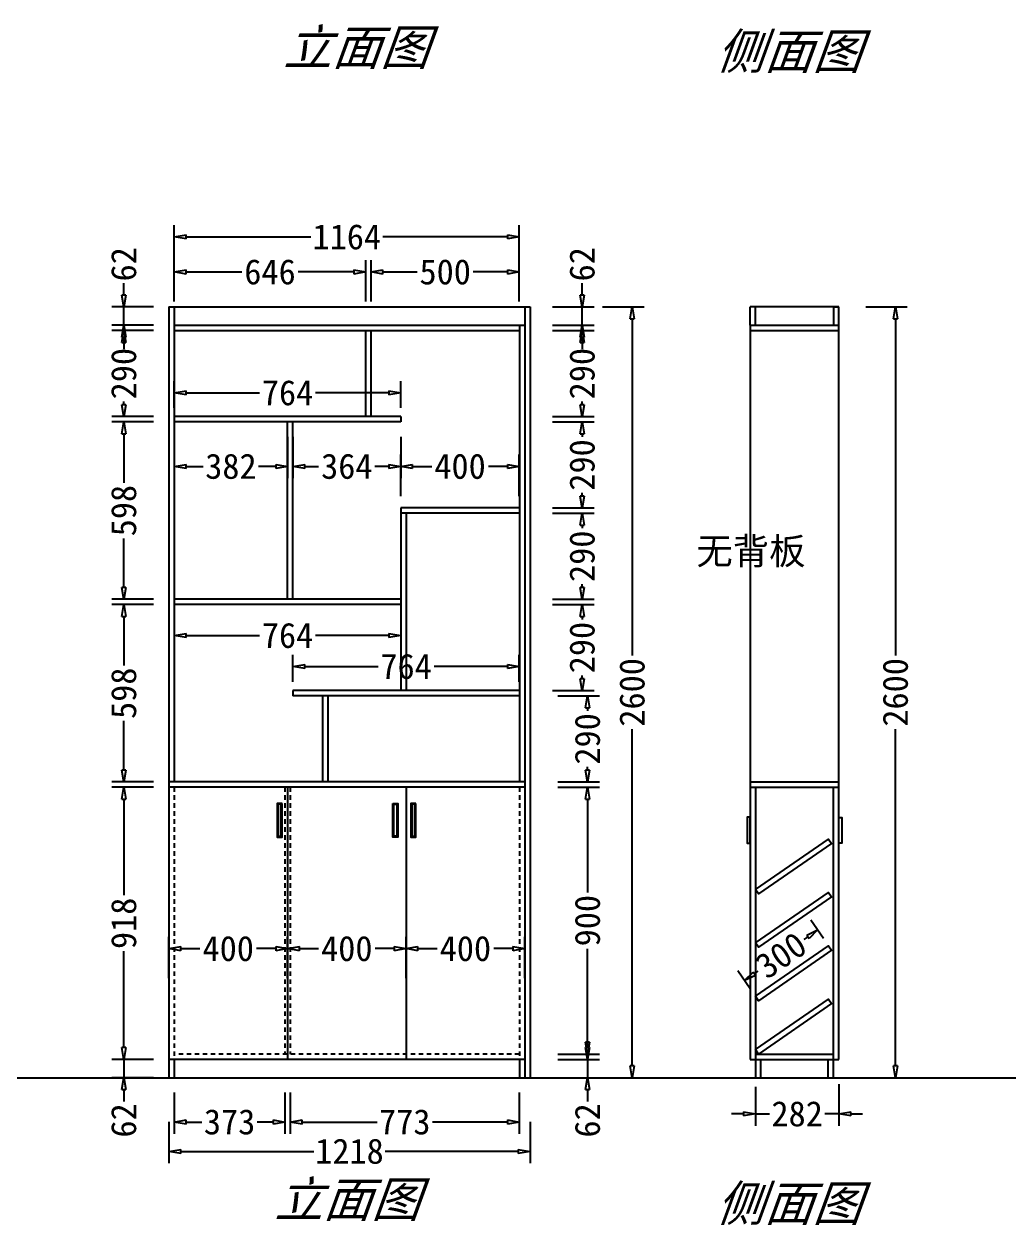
# Model space of a CAD drawing. Header units: millimetres. Extents: x 366509 to 398313, y -1245498 to -1202747.
# Drawn here: x 374197 to 377519, y -1213840 to -1209789 of the extents above; entities that cross this region are included whole.
import ezdxf

# ---------------------------------------------------------------- set-up
doc = ezdxf.new("R2010")
doc.units = ezdxf.units.MM
doc.header["$LTSCALE"] = 20
doc.linetypes.add('JIS_02_0.7', pattern=[1.35, 0.75, -0.6])
doc.layers.get('Defpoints').update_dxf_attribs({"color": 250})
doc.styles.get("Standard").update_dxf_attribs({"font": 'SimSun.ttf', "height": 85})
doc.styles.add('汉字', font='SimSun.ttf', dxfattribs={"oblique": 20, "height": 80})
doc.dimstyles.new('周文晶', dxfattribs={"dimtxt": 70, "dimasz": 40, "dimexe": 40, "dimexo": 30, "dimgap": 10, "dimtad": 0, "dimdec": 0, "dimtxsty": 'Standard', "dimblk": 'CLOSEDBLANK', "dimcen": 200, "dimclrd": 256, "dimclre": 256, "dimadec": 0, "dimazin": 0, "dimtfac": 1, "dimtdec": 0, "dimtmove": 0, "dimatfit": 3, "dimldrblk": 'CLOSEDBLANK', "dimfxl": 100, "dimfxlon": 1, "dimarcsym": 0})

# ---------------------------------------------------------------- blocks, each defined once
blk = doc.blocks.new('_ClosedBlank')
at = {"color": 0, "linetype": 'ByBlock', "lineweight": -2}
for p, q in [((-1, 0.17), (0, 0)), ((-1, 0.17), (-1, -0.17)), ((0, 0), (-1, -0.17))]:
    blk.add_line(p, q, dxfattribs=at)
blk = doc.blocks.new('*D55')
at = {"lineweight": -2, "transparency": 16777216}
for p, q in [((374685.5, -1213491.8), (374685.5, -1213631.8)), ((375903.5, -1213491.8), (375903.5, -1213631.8)), ((374725.5, -1213591.8), (375174, -1213591.8)), ((375863.5, -1213591.8), (375415, -1213591.8))]:
    blk.add_line(p, q, dxfattribs=at)
at = {"layer": 'Defpoints', "color": 0, "transparency": 16777216}
for p in [(374685.5, -1213343.6), (375903.5, -1213343.6), (375903.5, -1213591.8)]:
    blk.add_point(p, dxfattribs=at)
at = {"lineweight": -2, "transparency": 16777216, "xscale": 40, "yscale": 40, "zscale": 40, "rotation": 180}
blk.add_blockref('_ClosedBlank', (374685.5, -1213591.8), dxfattribs=at)
at = {"lineweight": -2, "transparency": 16777216, "xscale": 40, "yscale": 40, "zscale": 40}
blk.add_blockref('_ClosedBlank', (375903.5, -1213591.8), dxfattribs=at)
at = {"color": 0, "transparency": 16777216, "insert": (375294.5, -1213591.8), "char_height": 85, "attachment_point": 5}
blk.add_mtext('1218', dxfattribs=at)
blk = doc.blocks.new('*D76')
at = {"lineweight": -2, "transparency": 16777216}
for p, q in [((374703.5, -1211777.6), (374703.5, -1211892)), ((375467.5, -1211777.6), (375467.5, -1211892)), ((374743.5, -1211852), (374990.8, -1211852)), ((375427.5, -1211852), (375180.3, -1211852))]:
    blk.add_line(p, q, dxfattribs=at)
at = {"layer": 'Defpoints', "color": 0, "transparency": 16777216}
for p in [(374703.5, -1211747.6), (375467.5, -1211747.6), (375467.5, -1211852)]:
    blk.add_point(p, dxfattribs=at)
at = {"lineweight": -2, "transparency": 16777216, "xscale": 40, "yscale": 40, "zscale": 40, "rotation": 180}
blk.add_blockref('_ClosedBlank', (374703.5, -1211852), dxfattribs=at)
at = {"lineweight": -2, "transparency": 16777216, "xscale": 40, "yscale": 40, "zscale": 40}
blk.add_blockref('_ClosedBlank', (375467.5, -1211852), dxfattribs=at)
at = {"color": 0, "transparency": 16777216, "insert": (375085.5, -1211852), "char_height": 85, "attachment_point": 5}
blk.add_mtext('764', dxfattribs=at)
blk = doc.blocks.new('*D77')
at = {"lineweight": -2, "transparency": 16777216}
for p, q in [((376097.5, -1213241.6), (376097.5, -1213201.6)), ((375997.5, -1213281.6), (376137.5, -1213281.6)), ((376097.5, -1213281.6), (376097.5, -1213343.6)), ((375997.5, -1213343.6), (376137.5, -1213343.6)), ((376097.5, -1213383.6), (376097.5, -1213423.6))]:
    blk.add_line(p, q, dxfattribs=at)
at = {"layer": 'Defpoints', "color": 0, "transparency": 16777216}
for p in [(375885.5, -1213281.6), (376097.5, -1213281.6), (375903.5, -1213343.6)]:
    blk.add_point(p, dxfattribs=at)
at = {"lineweight": -2, "transparency": 16777216, "xscale": 40, "yscale": 40, "zscale": 40}
for p, rotation in [((376097.5, -1213281.6), 270), ((376097.5, -1213343.6), 90)]:
    blk.add_blockref('_ClosedBlank', p, dxfattribs=dict(at, rotation=rotation))
at = {"color": 0, "transparency": 16777216, "insert": (376097.5, -1213487.4), "char_height": 85, "attachment_point": 5, "rotation": 90}
blk.add_mtext('62', dxfattribs=at)
blk = doc.blocks.new('*D78')
at = {"lineweight": -2, "transparency": 16777216}
for p, q in [((375997.5, -1212363.6), (376137.5, -1212363.6)), ((376097.5, -1212403.6), (376097.5, -1212718.6)), ((376097.5, -1213223.6), (376097.5, -1212908.6)), ((375997.5, -1213263.6), (376137.5, -1213263.6))]:
    blk.add_line(p, q, dxfattribs=at)
at = {"layer": 'Defpoints', "color": 0, "transparency": 16777216}
for p in [(375867.5, -1212363.6), (376097.5, -1212363.6), (375867.5, -1213263.6)]:
    blk.add_point(p, dxfattribs=at)
at = {"lineweight": -2, "transparency": 16777216, "xscale": 40, "yscale": 40, "zscale": 40}
for p, rotation in [((376097.5, -1212363.6), 90), ((376097.5, -1213263.6), 270)]:
    blk.add_blockref('_ClosedBlank', p, dxfattribs=dict(at, rotation=rotation))
at = {"color": 0, "transparency": 16777216, "insert": (376097.5, -1212813.6), "char_height": 85, "attachment_point": 5, "rotation": 90}
blk.add_mtext('900', dxfattribs=at)
blk = doc.blocks.new('*D79')
at = {"lineweight": -2, "transparency": 16777216}
for p, q in [((375997.5, -1212055.6), (376137.5, -1212055.6)), ((376097.5, -1212095.6), (376097.5, -1212106.1)), ((376097.5, -1212305.6), (376097.5, -1212295.1)), ((375997.5, -1212345.6), (376137.5, -1212345.6))]:
    blk.add_line(p, q, dxfattribs=at)
at = {"layer": 'Defpoints', "color": 0, "transparency": 16777216}
for p in [(375867.5, -1212055.6), (376097.5, -1212055.6), (375885.5, -1212345.6)]:
    blk.add_point(p, dxfattribs=at)
at = {"lineweight": -2, "transparency": 16777216, "xscale": 40, "yscale": 40, "zscale": 40}
for p, rotation in [((376097.5, -1212055.6), 90), ((376097.5, -1212345.6), 270)]:
    blk.add_blockref('_ClosedBlank', p, dxfattribs=dict(at, rotation=rotation))
at = {"color": 0, "transparency": 16777216, "insert": (376097.5, -1212200.6), "char_height": 85, "attachment_point": 5, "rotation": 90}
blk.add_mtext('290', dxfattribs=at)
blk = doc.blocks.new('*D80')
at = {"lineweight": -2, "transparency": 16777216}
for p, q in [((375979.5, -1211747.6), (376119.5, -1211747.6)), ((376079.5, -1211787.6), (376079.5, -1211798.1)), ((376079.5, -1211997.6), (376079.5, -1211987.1)), ((375979.5, -1212037.6), (376119.5, -1212037.6))]:
    blk.add_line(p, q, dxfattribs=at)
at = {"layer": 'Defpoints', "color": 0, "transparency": 16777216}
for p in [(375467.5, -1211747.6), (376079.5, -1211747.6), (375867.5, -1212037.6)]:
    blk.add_point(p, dxfattribs=at)
at = {"lineweight": -2, "transparency": 16777216, "xscale": 40, "yscale": 40, "zscale": 40}
for p, rotation in [((376079.5, -1211747.6), 90), ((376079.5, -1212037.6), 270)]:
    blk.add_blockref('_ClosedBlank', p, dxfattribs=dict(at, rotation=rotation))
at = {"color": 0, "transparency": 16777216, "insert": (376079.5, -1211892.6), "char_height": 85, "attachment_point": 5, "rotation": 90}
blk.add_mtext('290', dxfattribs=at)
blk = doc.blocks.new('*D81')
at = {"lineweight": -2, "transparency": 16777216}
for p, q in [((375979.5, -1211439.6), (376119.5, -1211439.6)), ((376079.5, -1211479.6), (376079.5, -1211490.1)), ((376079.5, -1211689.6), (376079.5, -1211679.1)), ((375979.5, -1211729.6), (376119.5, -1211729.6))]:
    blk.add_line(p, q, dxfattribs=at)
at = {"layer": 'Defpoints', "color": 0, "transparency": 16777216}
for p in [(375867.5, -1211439.6), (376079.5, -1211439.6), (375467.5, -1211729.6)]:
    blk.add_point(p, dxfattribs=at)
at = {"lineweight": -2, "transparency": 16777216, "xscale": 40, "yscale": 40, "zscale": 40}
for p, rotation in [((376079.5, -1211439.6), 90), ((376079.5, -1211729.6), 270)]:
    blk.add_blockref('_ClosedBlank', p, dxfattribs=dict(at, rotation=rotation))
at = {"color": 0, "transparency": 16777216, "insert": (376079.5, -1211584.6), "char_height": 85, "attachment_point": 5, "rotation": 90}
blk.add_mtext('290', dxfattribs=at)
blk = doc.blocks.new('*D82')
at = {"lineweight": -2, "transparency": 16777216}
for p, q in [((375979.5, -1211131.6), (376119.5, -1211131.6)), ((376079.5, -1211171.6), (376079.5, -1211182.1)), ((376079.5, -1211381.6), (376079.5, -1211371.1)), ((375979.5, -1211421.6), (376119.5, -1211421.6))]:
    blk.add_line(p, q, dxfattribs=at)
at = {"layer": 'Defpoints', "color": 0, "transparency": 16777216}
for p in [(375467.5, -1211131.6), (376079.5, -1211131.6), (375867.5, -1211421.6)]:
    blk.add_point(p, dxfattribs=at)
at = {"lineweight": -2, "transparency": 16777216, "xscale": 40, "yscale": 40, "zscale": 40}
for p, rotation in [((376079.5, -1211131.6), 90), ((376079.5, -1211421.6), 270)]:
    blk.add_blockref('_ClosedBlank', p, dxfattribs=dict(at, rotation=rotation))
at = {"color": 0, "transparency": 16777216, "insert": (376079.5, -1211276.6), "char_height": 85, "attachment_point": 5, "rotation": 90}
blk.add_mtext('290', dxfattribs=at)
blk = doc.blocks.new('*D83')
at = {"lineweight": -2, "transparency": 16777216}
for p, q in [((375979.5, -1210823.6), (376119.5, -1210823.6)), ((376079.5, -1210863.6), (376079.5, -1210874.1)), ((376079.5, -1211073.6), (376079.5, -1211063.1)), ((375979.5, -1211113.6), (376119.5, -1211113.6))]:
    blk.add_line(p, q, dxfattribs=at)
at = {"layer": 'Defpoints', "color": 0, "transparency": 16777216}
for p in [(375867.5, -1210823.6), (376079.5, -1210823.6), (375467.5, -1211113.6)]:
    blk.add_point(p, dxfattribs=at)
at = {"lineweight": -2, "transparency": 16777216, "xscale": 40, "yscale": 40, "zscale": 40}
for p, rotation in [((376079.5, -1210823.6), 90), ((376079.5, -1211113.6), 270)]:
    blk.add_blockref('_ClosedBlank', p, dxfattribs=dict(at, rotation=rotation))
at = {"color": 0, "transparency": 16777216, "insert": (376079.5, -1210968.6), "char_height": 85, "attachment_point": 5, "rotation": 90}
blk.add_mtext('290', dxfattribs=at)
blk = doc.blocks.new('*D56')
at = {"lineweight": -2, "transparency": 16777216}
for p, q in [((374533.1, -1213241.6), (374533.1, -1213201.6)), ((374633.1, -1213281.6), (374493.1, -1213281.6)), ((374533.1, -1213281.6), (374533.1, -1213343.6)), ((374633.1, -1213343.6), (374493.1, -1213343.6)), ((374533.1, -1213383.6), (374533.1, -1213423.6))]:
    blk.add_line(p, q, dxfattribs=at)
at = {"layer": 'Defpoints', "color": 0, "transparency": 16777216}
for p in [(374664.4, -1213281.6), (374533.1, -1213343.6), (374664.4, -1213343.6)]:
    blk.add_point(p, dxfattribs=at)
at = {"lineweight": -2, "transparency": 16777216, "xscale": 40, "yscale": 40, "zscale": 40}
for p, rotation in [((374533.1, -1213281.6), 270), ((374533.1, -1213343.6), 90)]:
    blk.add_blockref('_ClosedBlank', p, dxfattribs=dict(at, rotation=rotation))
at = {"color": 0, "transparency": 16777216, "insert": (374533.1, -1213487.4), "char_height": 85, "attachment_point": 5, "rotation": 90}
blk.add_mtext('62', dxfattribs=at)
blk = doc.blocks.new('*D57')
at = {"lineweight": -2, "transparency": 16777216}
for p, q in [((374633.1, -1212363.6), (374493.1, -1212363.6)), ((374533.1, -1212403.6), (374533.1, -1212728.1)), ((374533.1, -1213241.6), (374533.1, -1212917.1)), ((374633.1, -1213281.6), (374493.1, -1213281.6))]:
    blk.add_line(p, q, dxfattribs=at)
at = {"layer": 'Defpoints', "color": 0, "transparency": 16777216}
for p in [(374533.1, -1212363.6), (374685.5, -1212363.6), (374664.4, -1213281.6)]:
    blk.add_point(p, dxfattribs=at)
at = {"lineweight": -2, "transparency": 16777216, "xscale": 40, "yscale": 40, "zscale": 40}
for p, rotation in [((374533.1, -1212363.6), 90), ((374533.1, -1213281.6), 270)]:
    blk.add_blockref('_ClosedBlank', p, dxfattribs=dict(at, rotation=rotation))
at = {"color": 0, "transparency": 16777216, "insert": (374533.1, -1212822.6), "char_height": 85, "attachment_point": 5, "rotation": 90}
blk.add_mtext('918', dxfattribs=at)
blk = doc.blocks.new('*D58')
at = {"lineweight": -2, "transparency": 16777216}
for p, q in [((374633.1, -1211747.6), (374493.1, -1211747.6)), ((374533.1, -1211787.6), (374533.1, -1211953)), ((374533.1, -1212305.6), (374533.1, -1212140.2)), ((374633.1, -1212345.6), (374493.1, -1212345.6))]:
    blk.add_line(p, q, dxfattribs=at)
at = {"layer": 'Defpoints', "color": 0, "transparency": 16777216}
for p in [(374533.1, -1211747.6), (374664.4, -1211747.6), (374664.4, -1212345.6)]:
    blk.add_point(p, dxfattribs=at)
at = {"lineweight": -2, "transparency": 16777216, "xscale": 40, "yscale": 40, "zscale": 40}
for p, rotation in [((374533.1, -1211747.6), 90), ((374533.1, -1212345.6), 270)]:
    blk.add_blockref('_ClosedBlank', p, dxfattribs=dict(at, rotation=rotation))
at = {"color": 0, "transparency": 16777216, "insert": (374533.1, -1212046.6), "char_height": 85, "attachment_point": 5, "rotation": 90}
blk.add_mtext('598', dxfattribs=at)
blk = doc.blocks.new('*D59')
at = {"lineweight": -2, "transparency": 16777216}
for p, q in [((374633.1, -1211131.6), (374493.1, -1211131.6)), ((374533.1, -1211171.6), (374533.1, -1211337)), ((374533.1, -1211689.6), (374533.1, -1211524.2)), ((374633.1, -1211729.6), (374493.1, -1211729.6))]:
    blk.add_line(p, q, dxfattribs=at)
at = {"layer": 'Defpoints', "color": 0, "transparency": 16777216}
for p in [(374533.1, -1211131.6), (374664.4, -1211131.6), (374664.4, -1211729.6)]:
    blk.add_point(p, dxfattribs=at)
at = {"lineweight": -2, "transparency": 16777216, "xscale": 40, "yscale": 40, "zscale": 40}
for p, rotation in [((374533.1, -1211131.6), 90), ((374533.1, -1211729.6), 270)]:
    blk.add_blockref('_ClosedBlank', p, dxfattribs=dict(at, rotation=rotation))
at = {"color": 0, "transparency": 16777216, "insert": (374533.1, -1211430.6), "char_height": 85, "attachment_point": 5, "rotation": 90}
blk.add_mtext('598', dxfattribs=at)
blk = doc.blocks.new('*D60')
at = {"lineweight": -2, "transparency": 16777216}
for p, q in [((374633.1, -1210823.6), (374493.1, -1210823.6)), ((374533.1, -1210863.6), (374533.1, -1210874.1)), ((374533.1, -1211073.6), (374533.1, -1211063.1)), ((374633.1, -1211113.6), (374493.1, -1211113.6))]:
    blk.add_line(p, q, dxfattribs=at)
at = {"layer": 'Defpoints', "color": 0, "transparency": 16777216}
for p in [(374533.1, -1210823.6), (374664.4, -1210823.6), (374664.4, -1211113.6)]:
    blk.add_point(p, dxfattribs=at)
at = {"lineweight": -2, "transparency": 16777216, "xscale": 40, "yscale": 40, "zscale": 40}
for p, rotation in [((374533.1, -1210823.6), 90), ((374533.1, -1211113.6), 270)]:
    blk.add_blockref('_ClosedBlank', p, dxfattribs=dict(at, rotation=rotation))
at = {"color": 0, "transparency": 16777216, "insert": (374533.1, -1210968.6), "char_height": 85, "attachment_point": 5, "rotation": 90}
blk.add_mtext('290', dxfattribs=at)
blk = doc.blocks.new('*D61')
at = {"lineweight": -2, "transparency": 16777216}
for p, q in [((374703.5, -1210725.7), (374703.5, -1210585.7)), ((375349.3, -1210725.7), (375349.3, -1210585.7)), ((374743.5, -1210625.7), (374931.7, -1210625.7)), ((375309.3, -1210625.7), (375121.2, -1210625.7))]:
    blk.add_line(p, q, dxfattribs=at)
at = {"layer": 'Defpoints', "color": 0, "transparency": 16777216}
for p in [(375349.3, -1210625.7), (375349.3, -1210824.6), (374703.5, -1211002.6)]:
    blk.add_point(p, dxfattribs=at)
at = {"lineweight": -2, "transparency": 16777216, "xscale": 40, "yscale": 40, "zscale": 40, "rotation": 180}
blk.add_blockref('_ClosedBlank', (374703.5, -1210625.7), dxfattribs=at)
at = {"lineweight": -2, "transparency": 16777216, "xscale": 40, "yscale": 40, "zscale": 40}
blk.add_blockref('_ClosedBlank', (375349.3, -1210625.7), dxfattribs=at)
at = {"color": 0, "transparency": 16777216, "insert": (375026.4, -1210625.7), "char_height": 85, "attachment_point": 5}
blk.add_mtext('646', dxfattribs=at)
blk = doc.blocks.new('*D62')
at = {"lineweight": -2, "transparency": 16777216}
for p, q in [((375367.3, -1210725.7), (375367.3, -1210585.7)), ((375867.5, -1210725.7), (375867.5, -1210585.7)), ((375407.3, -1210625.7), (375523.4, -1210625.7)), ((375827.5, -1210625.7), (375711.5, -1210625.7))]:
    blk.add_line(p, q, dxfattribs=at)
at = {"layer": 'Defpoints', "color": 0, "transparency": 16777216}
for p in [(375867.5, -1210625.7), (375367.3, -1210824.6), (375867.5, -1210824.6)]:
    blk.add_point(p, dxfattribs=at)
at = {"lineweight": -2, "transparency": 16777216, "xscale": 40, "yscale": 40, "zscale": 40, "rotation": 180}
blk.add_blockref('_ClosedBlank', (375367.3, -1210625.7), dxfattribs=at)
at = {"lineweight": -2, "transparency": 16777216, "xscale": 40, "yscale": 40, "zscale": 40}
blk.add_blockref('_ClosedBlank', (375867.5, -1210625.7), dxfattribs=at)
at = {"color": 0, "transparency": 16777216, "insert": (375617.4, -1210625.7), "char_height": 85, "attachment_point": 5}
blk.add_mtext('500', dxfattribs=at)
blk = doc.blocks.new('*D84')
at = {"lineweight": -2, "transparency": 16777216}
for p, q in [((375103.5, -1211181.5), (375103.5, -1211321.5)), ((375467.5, -1211181.5), (375467.5, -1211321.5)), ((375143.5, -1211281.5), (375190.5, -1211281.5)), ((375427.5, -1211281.5), (375380.5, -1211281.5))]:
    blk.add_line(p, q, dxfattribs=at)
at = {"layer": 'Defpoints', "color": 0, "transparency": 16777216}
for p in [(375103.5, -1211131.6), (375467.5, -1211131.6), (375467.5, -1211281.5)]:
    blk.add_point(p, dxfattribs=at)
at = {"lineweight": -2, "transparency": 16777216, "xscale": 40, "yscale": 40, "zscale": 40, "rotation": 180}
blk.add_blockref('_ClosedBlank', (375103.5, -1211281.5), dxfattribs=at)
at = {"lineweight": -2, "transparency": 16777216, "xscale": 40, "yscale": 40, "zscale": 40}
blk.add_blockref('_ClosedBlank', (375467.5, -1211281.5), dxfattribs=at)
at = {"color": 0, "transparency": 16777216, "insert": (375285.5, -1211281.5), "char_height": 85, "attachment_point": 5}
blk.add_mtext('364', dxfattribs=at)
blk = doc.blocks.new('*D63')
at = {"lineweight": -2, "transparency": 16777216}
for p, q in [((374703.5, -1211083.6), (374703.5, -1210993.5)), ((375467.5, -1211083.6), (375467.5, -1210993.5)), ((374743.5, -1211033.5), (374990.8, -1211033.5)), ((375427.5, -1211033.5), (375180.3, -1211033.5))]:
    blk.add_line(p, q, dxfattribs=at)
at = {"layer": 'Defpoints', "color": 0, "transparency": 16777216}
for p in [(375467.5, -1211033.5), (374703.5, -1211113.6), (375467.5, -1211113.6)]:
    blk.add_point(p, dxfattribs=at)
at = {"lineweight": -2, "transparency": 16777216, "xscale": 40, "yscale": 40, "zscale": 40, "rotation": 180}
blk.add_blockref('_ClosedBlank', (374703.5, -1211033.5), dxfattribs=at)
at = {"lineweight": -2, "transparency": 16777216, "xscale": 40, "yscale": 40, "zscale": 40}
blk.add_blockref('_ClosedBlank', (375467.5, -1211033.5), dxfattribs=at)
at = {"color": 0, "transparency": 16777216, "insert": (375085.5, -1211033.5), "char_height": 85, "attachment_point": 5}
blk.add_mtext('764', dxfattribs=at)
blk = doc.blocks.new('*D64')
at = {"lineweight": -2, "transparency": 16777216}
for p, q in [((375103.5, -1212007.6), (375103.5, -1211916.6)), ((375867.5, -1212007.6), (375867.5, -1211916.6)), ((375143.5, -1211956.6), (375390.8, -1211956.6)), ((375827.5, -1211956.6), (375580.3, -1211956.6))]:
    blk.add_line(p, q, dxfattribs=at)
at = {"layer": 'Defpoints', "color": 0, "transparency": 16777216}
for p in [(375867.5, -1211956.6), (375103.5, -1212037.6), (375867.5, -1212037.6)]:
    blk.add_point(p, dxfattribs=at)
at = {"lineweight": -2, "transparency": 16777216, "xscale": 40, "yscale": 40, "zscale": 40, "rotation": 180}
blk.add_blockref('_ClosedBlank', (375103.5, -1211956.6), dxfattribs=at)
at = {"lineweight": -2, "transparency": 16777216, "xscale": 40, "yscale": 40, "zscale": 40}
blk.add_blockref('_ClosedBlank', (375867.5, -1211956.6), dxfattribs=at)
at = {"color": 0, "transparency": 16777216, "insert": (375485.5, -1211956.6), "char_height": 85, "attachment_point": 5}
blk.add_mtext('764', dxfattribs=at)
blk = doc.blocks.new('*D65')
at = {"lineweight": -2, "transparency": 16777216}
for p, q in [((374703.5, -1211181.5), (374703.5, -1211321.5)), ((375085.5, -1211181.5), (375085.5, -1211321.5)), ((374743.5, -1211281.5), (374801.2, -1211281.5)), ((375045.5, -1211281.5), (374987.9, -1211281.5))]:
    blk.add_line(p, q, dxfattribs=at)
at = {"layer": 'Defpoints', "color": 0, "transparency": 16777216}
for p in [(374703.5, -1211131.6), (375085.5, -1211131.6), (374703.5, -1211281.5)]:
    blk.add_point(p, dxfattribs=at)
at = {"lineweight": -2, "transparency": 16777216, "xscale": 40, "yscale": 40, "zscale": 40, "rotation": 180}
blk.add_blockref('_ClosedBlank', (374703.5, -1211281.5), dxfattribs=at)
at = {"lineweight": -2, "transparency": 16777216, "xscale": 40, "yscale": 40, "zscale": 40}
blk.add_blockref('_ClosedBlank', (375085.5, -1211281.5), dxfattribs=at)
at = {"color": 0, "transparency": 16777216, "insert": (374894.5, -1211281.5), "char_height": 85, "attachment_point": 5}
blk.add_mtext('382', dxfattribs=at)
blk = doc.blocks.new('*D66')
at = {"lineweight": -2, "transparency": 16777216}
for p, q in [((375467.5, -1211381.5), (375467.5, -1211241.5)), ((375867.5, -1211381.5), (375867.5, -1211241.5)), ((375507.5, -1211281.5), (375572.1, -1211281.5)), ((375827.5, -1211281.5), (375763, -1211281.5))]:
    blk.add_line(p, q, dxfattribs=at)
at = {"layer": 'Defpoints', "color": 0, "transparency": 16777216}
for p in [(375867.5, -1211281.5), (375467.5, -1211421.6), (375867.5, -1211421.6)]:
    blk.add_point(p, dxfattribs=at)
at = {"lineweight": -2, "transparency": 16777216, "xscale": 40, "yscale": 40, "zscale": 40, "rotation": 180}
blk.add_blockref('_ClosedBlank', (375467.5, -1211281.5), dxfattribs=at)
at = {"lineweight": -2, "transparency": 16777216, "xscale": 40, "yscale": 40, "zscale": 40}
blk.add_blockref('_ClosedBlank', (375867.5, -1211281.5), dxfattribs=at)
at = {"color": 0, "transparency": 16777216, "insert": (375667.5, -1211281.5), "char_height": 85, "attachment_point": 5}
blk.add_mtext('400', dxfattribs=at)
blk = doc.blocks.new('*D67')
at = {"lineweight": -2, "transparency": 16777216}
for p, q in [((374685.5, -1213008.1), (374685.5, -1212868.1)), ((375085.5, -1213008.1), (375085.5, -1212868.1)), ((374725.5, -1212908.1), (374790.1, -1212908.1)), ((375045.5, -1212908.1), (374981, -1212908.1))]:
    blk.add_line(p, q, dxfattribs=at)
at = {"layer": 'Defpoints', "color": 0, "transparency": 16777216}
for p in [(375085.5, -1212908.1), (375085.5, -1213059.1), (374685.5, -1213163.9)]:
    blk.add_point(p, dxfattribs=at)
at = {"lineweight": -2, "transparency": 16777216, "xscale": 40, "yscale": 40, "zscale": 40, "rotation": 180}
blk.add_blockref('_ClosedBlank', (374685.5, -1212908.1), dxfattribs=at)
at = {"lineweight": -2, "transparency": 16777216, "xscale": 40, "yscale": 40, "zscale": 40}
blk.add_blockref('_ClosedBlank', (375085.5, -1212908.1), dxfattribs=at)
at = {"color": 0, "transparency": 16777216, "insert": (374885.5, -1212908.1), "char_height": 85, "attachment_point": 5}
blk.add_mtext('400', dxfattribs=at)
blk = doc.blocks.new('*D68')
at = {"lineweight": -2, "transparency": 16777216}
for p, q in [((375085.5, -1213008.1), (375085.5, -1212868.1)), ((375485.5, -1213008.1), (375485.5, -1212868.1)), ((375125.5, -1212908.1), (375190.1, -1212908.1)), ((375445.5, -1212908.1), (375381, -1212908.1))]:
    blk.add_line(p, q, dxfattribs=at)
at = {"layer": 'Defpoints', "color": 0, "transparency": 16777216}
for p in [(375485.5, -1212908.1), (375085.5, -1213059.1), (375485.5, -1213059.1)]:
    blk.add_point(p, dxfattribs=at)
at = {"lineweight": -2, "transparency": 16777216, "xscale": 40, "yscale": 40, "zscale": 40, "rotation": 180}
blk.add_blockref('_ClosedBlank', (375085.5, -1212908.1), dxfattribs=at)
at = {"lineweight": -2, "transparency": 16777216, "xscale": 40, "yscale": 40, "zscale": 40}
blk.add_blockref('_ClosedBlank', (375485.5, -1212908.1), dxfattribs=at)
at = {"color": 0, "transparency": 16777216, "insert": (375285.5, -1212908.1), "char_height": 85, "attachment_point": 5}
blk.add_mtext('400', dxfattribs=at)
blk = doc.blocks.new('*D69')
at = {"lineweight": -2, "transparency": 16777216}
for p, q in [((375485.5, -1213008.1), (375485.5, -1212868.1)), ((375885.5, -1213008.1), (375885.5, -1212868.1)), ((375525.5, -1212908.1), (375590.1, -1212908.1)), ((375845.5, -1212908.1), (375781, -1212908.1))]:
    blk.add_line(p, q, dxfattribs=at)
at = {"layer": 'Defpoints', "color": 0, "transparency": 16777216}
for p in [(375885.5, -1212908.1), (375485.5, -1213059.1), (375885.5, -1213110.8)]:
    blk.add_point(p, dxfattribs=at)
at = {"lineweight": -2, "transparency": 16777216, "xscale": 40, "yscale": 40, "zscale": 40, "rotation": 180}
blk.add_blockref('_ClosedBlank', (375485.5, -1212908.1), dxfattribs=at)
at = {"lineweight": -2, "transparency": 16777216, "xscale": 40, "yscale": 40, "zscale": 40}
blk.add_blockref('_ClosedBlank', (375885.5, -1212908.1), dxfattribs=at)
at = {"color": 0, "transparency": 16777216, "insert": (375685.5, -1212908.1), "char_height": 85, "attachment_point": 5}
blk.add_mtext('400', dxfattribs=at)
blk = doc.blocks.new('*D70')
at = {"lineweight": -2, "transparency": 16777216}
for p, q in [((374703.5, -1213392.8), (374703.5, -1213532.8)), ((375076.5, -1213392.8), (375076.5, -1213532.8)), ((374743.5, -1213492.8), (374796.7, -1213492.8)), ((375036.5, -1213492.8), (374983.4, -1213492.8))]:
    blk.add_line(p, q, dxfattribs=at)
at = {"layer": 'Defpoints', "color": 0, "transparency": 16777216}
for p in [(375076.5, -1213263.6), (374703.5, -1213343.6), (375076.5, -1213492.8)]:
    blk.add_point(p, dxfattribs=at)
at = {"lineweight": -2, "transparency": 16777216, "xscale": 40, "yscale": 40, "zscale": 40, "rotation": 180}
blk.add_blockref('_ClosedBlank', (374703.5, -1213492.8), dxfattribs=at)
at = {"lineweight": -2, "transparency": 16777216, "xscale": 40, "yscale": 40, "zscale": 40}
blk.add_blockref('_ClosedBlank', (375076.5, -1213492.8), dxfattribs=at)
at = {"color": 0, "transparency": 16777216, "insert": (374890, -1213492.8), "char_height": 85, "attachment_point": 5}
blk.add_mtext('373', dxfattribs=at)
blk = doc.blocks.new('*D71')
at = {"lineweight": -2, "transparency": 16777216}
for p, q in [((375094.5, -1213392.8), (375094.5, -1213532.8)), ((375867.5, -1213392.8), (375867.5, -1213532.8)), ((375134.5, -1213492.8), (375387.9, -1213492.8)), ((375827.5, -1213492.8), (375574.2, -1213492.8))]:
    blk.add_line(p, q, dxfattribs=at)
at = {"layer": 'Defpoints', "color": 0, "transparency": 16777216}
for p in [(375094.5, -1213263.6), (375867.5, -1213263.6), (375867.5, -1213492.8)]:
    blk.add_point(p, dxfattribs=at)
at = {"lineweight": -2, "transparency": 16777216, "xscale": 40, "yscale": 40, "zscale": 40, "rotation": 180}
blk.add_blockref('_ClosedBlank', (375094.5, -1213492.8), dxfattribs=at)
at = {"lineweight": -2, "transparency": 16777216, "xscale": 40, "yscale": 40, "zscale": 40}
blk.add_blockref('_ClosedBlank', (375867.5, -1213492.8), dxfattribs=at)
at = {"color": 0, "transparency": 16777216, "insert": (375481, -1213492.8), "char_height": 85, "attachment_point": 5}
blk.add_mtext('773', dxfattribs=at)
blk = doc.blocks.new('*D72')
at = {"lineweight": -2, "transparency": 16777216}
for p, q in [((374703.5, -1210607.6), (374703.5, -1210467.6)), ((375867.5, -1210607.6), (375867.5, -1210467.6)), ((374743.5, -1210507.6), (375163.6, -1210507.6)), ((375827.5, -1210507.6), (375407.5, -1210507.6))]:
    blk.add_line(p, q, dxfattribs=at)
at = {"layer": 'Defpoints', "color": 0, "transparency": 16777216}
for p in [(375867.5, -1210507.6), (374703.5, -1210743.6), (375867.5, -1210805.6)]:
    blk.add_point(p, dxfattribs=at)
at = {"lineweight": -2, "transparency": 16777216, "xscale": 40, "yscale": 40, "zscale": 40, "rotation": 180}
blk.add_blockref('_ClosedBlank', (374703.5, -1210507.6), dxfattribs=at)
at = {"lineweight": -2, "transparency": 16777216, "xscale": 40, "yscale": 40, "zscale": 40}
blk.add_blockref('_ClosedBlank', (375867.5, -1210507.6), dxfattribs=at)
at = {"color": 0, "transparency": 16777216, "insert": (375285.5, -1210507.6), "char_height": 85, "attachment_point": 5}
blk.add_mtext('1164', dxfattribs=at)
blk = doc.blocks.new('*D73')
at = {"lineweight": -2, "transparency": 16777216}
for p, q in [((376148.1, -1210743.6), (376288.1, -1210743.6)), ((376248.1, -1210783.6), (376248.1, -1211918.8)), ((376248.1, -1213303.6), (376248.1, -1212168.3)), ((376148.1, -1213343.6), (376288.1, -1213343.6))]:
    blk.add_line(p, q, dxfattribs=at)
at = {"layer": 'Defpoints', "color": 0, "transparency": 16777216}
for p in [(375903.5, -1210743.6), (375867.5, -1213343.6), (376248.1, -1213343.6)]:
    blk.add_point(p, dxfattribs=at)
at = {"lineweight": -2, "transparency": 16777216, "xscale": 40, "yscale": 40, "zscale": 40}
for p, rotation in [((376248.1, -1210743.6), 90), ((376248.1, -1213343.6), 270)]:
    blk.add_blockref('_ClosedBlank', p, dxfattribs=dict(at, rotation=rotation))
at = {"color": 0, "transparency": 16777216, "insert": (376248.1, -1212043.6), "char_height": 85, "attachment_point": 5, "rotation": 90}
blk.add_mtext('2600', dxfattribs=at)
blk = doc.blocks.new('*D74')
at = {"lineweight": -2, "transparency": 16777216}
for p, q in [((376079.5, -1210703.6), (376079.5, -1210663.6)), ((375979.5, -1210743.6), (376119.5, -1210743.6)), ((376079.5, -1210805.6), (376079.5, -1210743.6)), ((375979.5, -1210805.6), (376119.5, -1210805.6)), ((376079.5, -1210845.6), (376079.5, -1210885.6))]:
    blk.add_line(p, q, dxfattribs=at)
at = {"layer": 'Defpoints', "color": 0, "transparency": 16777216}
for p in [(375903.5, -1210743.6), (376079.5, -1210743.6), (375903.5, -1210805.6)]:
    blk.add_point(p, dxfattribs=at)
at = {"lineweight": -2, "transparency": 16777216, "xscale": 40, "yscale": 40, "zscale": 40}
for p, rotation in [((376079.5, -1210743.6), 270), ((376079.5, -1210805.6), 90)]:
    blk.add_blockref('_ClosedBlank', p, dxfattribs=dict(at, rotation=rotation))
at = {"color": 0, "transparency": 16777216, "insert": (376079.5, -1210599.7), "char_height": 85, "attachment_point": 5, "rotation": 90}
blk.add_mtext('62', dxfattribs=at)
blk = doc.blocks.new('*D75')
at = {"lineweight": -2, "transparency": 16777216}
for p, q in [((374533.1, -1210703.6), (374533.1, -1210663.6)), ((374633.1, -1210743.6), (374493.1, -1210743.6)), ((374533.1, -1210805.6), (374533.1, -1210743.6)), ((374633.1, -1210805.6), (374493.1, -1210805.6)), ((374533.1, -1210845.6), (374533.1, -1210885.6))]:
    blk.add_line(p, q, dxfattribs=at)
at = {"layer": 'Defpoints', "color": 0, "transparency": 16777216}
for p in [(374533.1, -1210743.6), (374667.5, -1210743.6), (374667.5, -1210805.6)]:
    blk.add_point(p, dxfattribs=at)
at = {"lineweight": -2, "transparency": 16777216, "xscale": 40, "yscale": 40, "zscale": 40}
for p, rotation in [((374533.1, -1210743.6), 270), ((374533.1, -1210805.6), 90)]:
    blk.add_blockref('_ClosedBlank', p, dxfattribs=dict(at, rotation=rotation))
at = {"color": 0, "transparency": 16777216, "insert": (374533.1, -1210599.7), "char_height": 85, "attachment_point": 5, "rotation": 90}
blk.add_mtext('62', dxfattribs=at)
blk = doc.blocks.new('*D368')
at = {"lineweight": -2, "transparency": 16777216}
for p, q in [((376663.7, -1213373.6), (376663.7, -1213505.6)), ((376945.7, -1213365.6), (376945.7, -1213505.6)), ((376623.7, -1213465.6), (376583.7, -1213465.6)), ((376663.7, -1213465.6), (376710.9, -1213465.6)), ((376945.7, -1213465.6), (376898.5, -1213465.6)), ((376985.7, -1213465.6), (377025.7, -1213465.6))]:
    blk.add_line(p, q, dxfattribs=at)
at = {"layer": 'Defpoints', "color": 0, "transparency": 16777216}
for p in [(376945.7, -1213281.6), (376663.7, -1213343.6), (376945.7, -1213465.6)]:
    blk.add_point(p, dxfattribs=at)
at = {"lineweight": -2, "transparency": 16777216, "xscale": 40, "yscale": 40, "zscale": 40}
blk.add_blockref('_ClosedBlank', (376663.7, -1213465.6), dxfattribs=at)
at = {"lineweight": -2, "transparency": 16777216, "xscale": 40, "yscale": 40, "zscale": 40, "rotation": 180}
blk.add_blockref('_ClosedBlank', (376945.7, -1213465.6), dxfattribs=at)
at = {"color": 0, "transparency": 16777216, "insert": (376804.7, -1213465.6), "char_height": 85, "attachment_point": 5}
blk.add_mtext('282', dxfattribs=at)
blk = doc.blocks.new('*D367')
at = {"lineweight": -2, "transparency": 16777216}
for p, q in [((377036.3, -1210743.6), (377176.3, -1210743.6)), ((377136.3, -1210783.6), (377136.3, -1211918.8)), ((377136.3, -1213303.6), (377136.3, -1212168.3)), ((377036.3, -1213343.6), (377176.3, -1213343.6))]:
    blk.add_line(p, q, dxfattribs=at)
at = {"layer": 'Defpoints', "color": 0, "transparency": 16777216}
for p in [(376936.7, -1210743.6), (377136.3, -1210743.6), (376945.7, -1213343.6)]:
    blk.add_point(p, dxfattribs=at)
at = {"lineweight": -2, "transparency": 16777216, "xscale": 40, "yscale": 40, "zscale": 40}
for p, rotation in [((377136.3, -1210743.6), 90), ((377136.3, -1213343.6), 270)]:
    blk.add_blockref('_ClosedBlank', p, dxfattribs=dict(at, rotation=rotation))
at = {"color": 0, "transparency": 16777216, "insert": (377136.3, -1212043.6), "char_height": 85, "attachment_point": 5, "rotation": 90}
blk.add_mtext('2600', dxfattribs=at)
blk = doc.blocks.new('*D366')
at = {"lineweight": -2, "transparency": 16777216}
for p, q in [((376893.6, -1212873.7), (376851.1, -1212812.1)), ((376840.9, -1212867.8), (376827.8, -1212876.8)), ((376646.7, -1213044.1), (376604.2, -1212982.6)), ((376659.8, -1212992.7), (376673, -1212983.7))]:
    blk.add_line(p, q, dxfattribs=at)
at = {"layer": 'Defpoints', "color": 0, "transparency": 16777216}
for p in [(376873.8, -1212845), (376910.6, -1212898.3), (376663.7, -1213068.8)]:
    blk.add_point(p, dxfattribs=at)
at = {"lineweight": -2, "transparency": 16777216, "xscale": 40, "yscale": 40, "zscale": 40}
for p, rotation in [((376873.8, -1212845), 34.6171579844681), ((376626.9, -1213015.5), 214.6171579844681)]:
    blk.add_blockref('_ClosedBlank', p, dxfattribs=dict(at, rotation=rotation))
at = {"color": 0, "transparency": 16777216, "insert": (376750.4, -1212930.3), "char_height": 85, "attachment_point": 5, "rotation": 34.6172}
blk.add_mtext('300', dxfattribs=at)

msp = doc.modelspace()

# ---------------------------------------------------------------- linework, layer by layer
at = {"color": 0}
for p, q in [((374685.541, -1210743.583), (374685.541, -1213343.583)), ((374685.541, -1210743.583), (375903.541, -1210743.583)), ((374703.541, -1210743.583), (374703.541, -1212345.583)), ((375885.541, -1210743.583), (375885.541, -1213343.583)), ((375903.541, -1210743.583), (375903.541, -1213343.583)), ((376927.71, -1210743.599), (376945.71, -1210743.599)), ((374685.541, -1210805.583), (374685.541, -1213343.583)), ((374703.541, -1210805.583), (375885.541, -1210805.583)), ((375867.541, -1210805.583), (375867.541, -1212345.583)), ((376645.71, -1210805.599), (376945.71, -1210805.599)), ((376645.71, -1210805.599), (376645.71, -1213281.583)), ((376945.71, -1213281.583), (376945.71, -1210805.599)), ((374703.541, -1210823.583), (375867.541, -1210823.583)), ((375349.287, -1211113.583), (375349.287, -1210823.583)), ((375367.287, -1211113.583), (375367.287, -1210823.583)), ((376645.71, -1210823.599), (376945.71, -1210823.599)), ((375467.541, -1211113.583), (374703.541, -1211113.583)), ((375467.541, -1211131.583), (374703.541, -1211131.583)), ((375085.541, -1211729.583), (375085.541, -1211131.583)), ((375103.541, -1211729.583), (375103.541, -1211131.583)), ((375467.541, -1211113.583), (375467.541, -1211131.583)), ((375867.541, -1211421.583), (375467.541, -1211421.583)), ((375467.541, -1211421.583), (375467.541, -1212037.583)), ((375867.541, -1211439.583), (375467.541, -1211439.583)), ((375485.541, -1211439.583), (375485.541, -1212037.583)), ((375467.541, -1211729.583), (374703.541, -1211729.583)), ((375467.541, -1211747.583), (374703.541, -1211747.583)), ((375867.541, -1212037.583), (375103.541, -1212037.583)), ((375103.541, -1212037.583), (375103.541, -1212055.583)), ((375867.541, -1212055.583), (375103.541, -1212055.583)), ((375203.182, -1212055.583), (375203.182, -1212345.583)), ((375221.182, -1212055.583), (375221.182, -1212345.583)), ((375885.541, -1212345.583), (374685.541, -1212345.583)), ((376645.71, -1212345.583), (376945.71, -1212345.583)), ((375885.541, -1212363.583), (374685.541, -1212363.583)), ((375085.541, -1212363.583), (375085.541, -1213281.583)), ((375485.541, -1212363.583), (375485.541, -1213281.583)), ((376645.71, -1212363.583), (376945.71, -1212363.583)), ((376663.71, -1212363.583), (376663.71, -1213281.583)), ((376927.71, -1213343.583), (376927.71, -1212363.583)), ((375885.541, -1213281.583), (374685.541, -1213281.583)), ((374703.541, -1213281.583), (374703.541, -1213343.583)), ((375867.541, -1213281.583), (375867.541, -1213343.583)), ((376645.71, -1213281.583), (376945.71, -1213281.583)), ((376663.71, -1213263.583), (376927.71, -1213263.583)), ((376909.71, -1213343.583), (376909.71, -1213281.583)), ((374685.541, -1213343.583), (375903.541, -1213343.583)), ((376663.71, -1213343.583), (376927.71, -1213343.583))]:
    msp.add_line(p, q, dxfattribs=at)
for p, q in [((376927.71, -1210743.599), (376645.71, -1210743.599)), ((376645.71, -1210805.599), (376645.71, -1210743.599)), ((376663.71, -1210805.599), (376663.71, -1210743.599)), ((376945.71, -1210743.599), (376927.71, -1210743.599)), ((376927.71, -1210743.599), (376927.71, -1210805.599)), ((376945.71, -1210805.599), (376945.71, -1210743.599)), ((376663.71, -1213281.583), (376663.71, -1213343.583)), ((376681.71, -1213343.583), (376681.71, -1213281.583)), ((366509.141, -1213343.583), (398312.891, -1213343.583)), ((376663.71, -1213343.583), (376681.71, -1213343.583))]:
    msp.add_line(p, q)
at = {"color": 250, "linetype": 'JIS_02_0.7'}
for p, q in [((374703.541, -1212363.583), (374703.541, -1213281.583)), ((375076.541, -1212363.583), (375076.541, -1213263.583)), ((375094.541, -1212363.583), (375094.541, -1213263.583)), ((375867.541, -1212363.583), (375867.541, -1213281.583)), ((375867.541, -1213263.583), (374703.541, -1213263.583))]:
    msp.add_line(p, q, dxfattribs=at)
at = {"color": 0}
for points in [[(375066.976, -1212418.044), (375050.614, -1212418.044), (375050.614, -1212531.972), (375066.976, -1212531.972)], [(375063.976, -1212421.044), (375053.614, -1212421.044), (375053.614, -1212528.972), (375063.976, -1212528.972)], [(375441.172, -1212418.044), (375457.534, -1212418.044), (375457.534, -1212531.972), (375441.172, -1212531.972)], [(375444.172, -1212421.044), (375454.534, -1212421.044), (375454.534, -1212528.972), (375444.172, -1212528.972)], [(375517.911, -1212418.044), (375501.549, -1212418.044), (375501.549, -1212531.972), (375517.911, -1212531.972)], [(375514.911, -1212421.044), (375504.549, -1212421.044), (375504.549, -1212528.972), (375514.911, -1212528.972)]]:
    msp.add_lwpolyline(points, close=True, dxfattribs=at)
for points in [[(376645.71, -1212465.025), (376636.38, -1212465.025), (376636.38, -1212552.603), (376645.71, -1212552.603)], [(376945.71, -1212465.22), (376955.039, -1212465.22), (376955.039, -1212552.798), (376945.71, -1212552.798)]]:
    msp.add_lwpolyline(points, close=True)
for points in [[(376663.71, -1212708.769), (376910.6, -1212538.342), (376920.825, -1212553.156), (376673.935, -1212723.583), (376663.71, -1212708.769)], [(376663.71, -1212888.769), (376910.6, -1212718.342), (376920.825, -1212733.156), (376673.935, -1212903.583), (376663.71, -1212888.769)], [(376663.71, -1213068.769), (376910.6, -1212898.342), (376920.825, -1212913.156), (376673.935, -1213083.583), (376663.71, -1213068.769)], [(376663.71, -1213248.769), (376910.6, -1213078.342), (376920.825, -1213093.156), (376673.935, -1213263.583), (376663.71, -1213248.769)]]:
    msp.add_lwpolyline(points)

# ---------------------------------------------------------------- texts
at = {"color": 0, "char_height": 120, "attachment_point": 1, "style": '汉字'}
for s, insert, width in [('立面图', (375071.303, -1209807.796), 1293.93172), ('侧面图', (376529.639, -1209821.28), 1293.93172), ('立面图', (375041.303, -1213693.538), 1263.93172), ('侧面图', (376529.639, -1213707.023), 1293.93172)]:
    msp.add_mtext(s, dxfattribs=dict(at, insert=insert, width=width))
at = {"lineweight": -3, "insert": (376464.672, -1211522.027), "char_height": 90, "width": 545.64139, "attachment_point": 1}
msp.add_mtext('无背板', dxfattribs=at)

# ---------------------------------------------------------------- dimensions: what is measured, and where the dimension line sits
for base, p1, p2, picture, middle in [((375867.541, -1210507.568), (374703.541, -1210743.583), (375867.541, -1210805.583), '*D72', (375285.541, -1210507.568)), ((375467.541, -1211033.523), (374703.541, -1211113.583), (375467.541, -1211113.583), '*D63', (375085.541, -1211033.523)), ((374703.541, -1211281.479), (375085.541, -1211131.583), (374703.541, -1211131.583), '*D65', (374894.541, -1211281.479)), ((375867.541, -1211281.479), (375467.541, -1211421.583), (375867.541, -1211421.583), '*D66', (375667.541, -1211281.479)), ((375867.541, -1211956.588), (375103.541, -1212037.583), (375867.541, -1212037.583), '*D64', (375485.541, -1211956.588)), ((375085.541, -1212908.087), (374685.541, -1213163.912), (375085.541, -1213059.083), '*D67', (374885.541, -1212908.087)), ((375485.541, -1212908.087), (375085.541, -1213059.083), (375485.541, -1213059.083), '*D68', (375285.541, -1212908.087)), ((375885.541, -1212908.087), (375485.541, -1213059.083), (375885.541, -1213110.79), '*D69', (375685.541, -1212908.087))]:
    dim = msp.add_linear_dim(base=base, p1=p1, p2=p2, dimstyle='周文晶')
    dim.commit()
    dim.dimension.update_dxf_attribs({"geometry": picture, "text_midpoint": middle})
for base, p1, p2, picture, middle in [((374533.064, -1210743.583), (374667.541, -1210805.583), (374667.541, -1210743.583), '*D75', (374533.064, -1210599.749)), ((376079.503, -1210743.583), (375903.541, -1210805.583), (375903.541, -1210743.583), '*D74', (376079.503, -1210599.749)), ((376248.109, -1213343.583), (375903.541, -1210743.583), (375867.541, -1213343.583), '*D73', (376248.109, -1212043.583))]:
    dim = msp.add_linear_dim(base=base, p1=p1, p2=p2, angle=90, dimstyle='周文晶')
    dim.commit()
    dim.dimension.update_dxf_attribs({"geometry": picture, "text_midpoint": middle})
at = {"color": 0}
for base, p1, p2, picture, middle in [((375349.287, -1210625.668), (374703.541, -1211002.553), (375349.287, -1210824.553), '*D61', (375026.414, -1210625.668)), ((375867.541, -1210625.668), (375367.287, -1210824.553), (375867.541, -1210824.553), '*D62', (375617.414, -1210625.668)), ((375467.541, -1211281.479), (375103.541, -1211131.583), (375467.541, -1211131.583), '*D84', (375285.541, -1211281.479)), ((375467.541, -1211851.973), (374703.541, -1211747.583), (375467.541, -1211747.583), '*D76', (375085.541, -1211851.973)), ((375076.541, -1213492.767), (374703.541, -1213343.583), (375076.541, -1213263.583), '*D70', (374890.041, -1213492.767)), ((375867.541, -1213492.767), (375094.541, -1213263.583), (375867.541, -1213263.583), '*D71', (375481.041, -1213492.767)), ((376945.71, -1213465.585), (376663.71, -1213343.583), (376945.71, -1213281.583), '*D368', (376804.71, -1213465.585)), ((375903.541, -1213591.773), (374685.541, -1213343.583), (375903.541, -1213343.583), '*D55', (375294.541, -1213591.773))]:
    dim = msp.add_linear_dim(base=base, p1=p1, p2=p2, dimstyle='周文晶', dxfattribs=at)
    dim.commit()
    dim.dimension.update_dxf_attribs({"geometry": picture, "text_midpoint": middle})
for base, p1, p2, angle, picture, middle in [((377136.32, -1210743.599), (376945.71, -1213343.583), (376936.71, -1210743.599), 90, '*D367', (377136.32, -1212043.591)), ((374533.064, -1210823.583), (374664.427, -1211113.583), (374664.427, -1210823.583), 90, '*D60', (374533.064, -1210968.583)), ((376079.503, -1210823.583), (375467.541, -1211113.583), (375867.541, -1210823.583), 270, '*D83', (376079.503, -1210968.583)), ((374533.064, -1211131.583), (374664.427, -1211729.583), (374664.427, -1211131.583), 90, '*D59', (374533.064, -1211430.583)), ((376079.503, -1211131.583), (375867.541, -1211421.583), (375467.541, -1211131.583), 270, '*D82', (376079.503, -1211276.583)), ((376079.503, -1211439.583), (375467.541, -1211729.583), (375867.541, -1211439.583), 270, '*D81', (376079.503, -1211584.583)), ((374533.064, -1211747.583), (374664.427, -1212345.583), (374664.427, -1211747.583), 90, '*D58', (374533.064, -1212046.583)), ((376079.503, -1211747.583), (375867.541, -1212037.583), (375467.541, -1211747.583), 270, '*D80', (376079.503, -1211892.583)), ((376097.503, -1212055.583), (375885.541, -1212345.583), (375867.541, -1212055.583), 270, '*D79', (376097.503, -1212200.583)), ((374533.064, -1212363.583), (374664.427, -1213281.583), (374685.541, -1212363.583), 90, '*D57', (374533.064, -1212822.583)), ((376097.503, -1212363.583), (375867.541, -1213263.583), (375867.541, -1212363.583), 270, '*D78', (376097.503, -1212813.583)), ((374533.064, -1213343.583), (374664.427, -1213281.583), (374664.427, -1213343.583), 90, '*D56', (374533.064, -1213487.416))]:
    dim = msp.add_linear_dim(base=base, p1=p1, p2=p2, angle=angle, dimstyle='周文晶', dxfattribs=at)
    dim.commit()
    dim.dimension.update_dxf_attribs({"geometry": picture, "text_midpoint": middle})
dim = msp.add_aligned_dim(p1=(376663.71, -1213068.769), p2=(376910.6, -1212898.342), distance=64.765, dimstyle='周文晶')
dim.commit()
dim.dimension.update_dxf_attribs({"geometry": '*D366', "text_midpoint": (376750.362, -1212930.257)})
dim = msp.add_linear_dim(base=(376097.503, -1213281.583), p1=(375903.541, -1213343.583), p2=(375885.541, -1213281.583), angle=270, dimstyle='周文晶', dxfattribs=at)
dim.commit()
dim.dimension.update_dxf_attribs({"geometry": '*D77', "text_midpoint": (376097.503, -1213487.416), "dimtype": 128})

doc.saveas('drawing.dxf')
